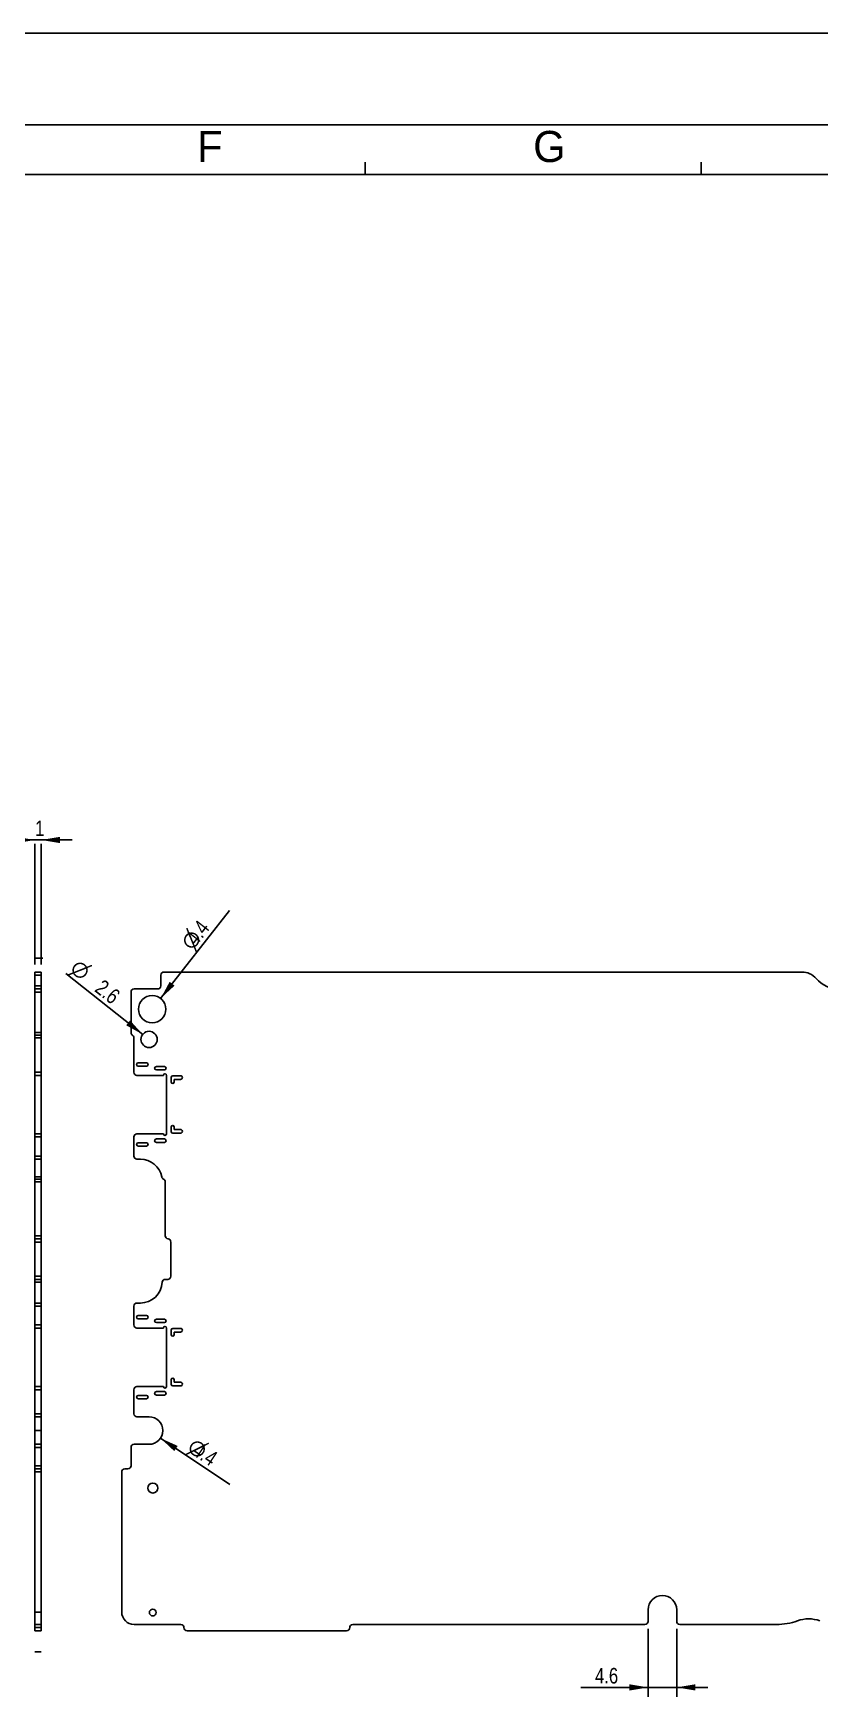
# Model space of a CAD drawing. Header units: millimetres. Extents: x 0 to 594, y 0 to 420.
# Drawn here: x 297.1 to 423.5, y 152.7 to 420 of the extents above; entities that cross this region are included whole.
import ezdxf

# ---------------------------------------------------------------- set-up
doc = ezdxf.new("R2010")
doc.units = ezdxf.units.MM
doc.header["$LTSCALE"] = 32.67
doc.layers.get('0').update_dxf_attribs({"linetype": 'CONTINUOUS'})
doc.styles.get("Standard").update_dxf_attribs({"font": 'txt', "width": 0.8})
doc.styles.add('TEXTSTYLE_2', font='txt')
doc.styles.add('TEXTSTYLE_3', font='symbol_asme.ttf')
doc.dimstyles.new('DIMSTYLE_1', dxfattribs={"dimtxt": 2.5, "dimasz": 3, "dimexe": 1.5, "dimexo": 1.2, "dimtad": 1, "dimdsep": 46, "dimtxsty": 'STANDARD', "dimblk": '_FILLED', "dimblk1": '_FILLED', "dimblk2": '_FILLED', "dimcen": 0.09, "dimazin": 2, "dimtp": 0.01, "dimtm": 0.01, "dimtfac": 1, "dimtofl": 0, "dimtmove": 0, "dimatfit": 3, "dimldrblk": '_FILLED', "dimfxl": 1, "dimtolj": 1, "dimarcsym": 0})
doc.dimstyles.new('DIMSTYLE_3', dxfattribs={"dimtxt": 2.5, "dimasz": 3, "dimexe": 1.5, "dimexo": 1.2, "dimtad": 1, "dimdsep": 46, "dimtxsty": 'STANDARD', "dimblk": '_FILLED', "dimblk1": '_FILLED', "dimblk2": '_FILLED', "dimcen": 0.09, "dimazin": 2, "dimtp": 0.01, "dimtm": 0.01, "dimtfac": 1, "dimtofl": 0, "dimtmove": 0, "dimatfit": 1, "dimldrblk": '_FILLED', "dimfxl": 1, "dimtolj": 1, "dimarcsym": 0})

# ---------------------------------------------------------------- blocks, each defined once
blk = doc.blocks.new('_FILLED')
at = {"color": 0, "linetype": 'BYBLOCK'}
blk.add_solid([(0, 0), (-1, 0.167), (-1, -0.167)], dxfattribs=at)
blk = doc.blocks.new('*D0')
at = {"color": 7, "linetype": 'CONTINUOUS'}
for p, q in [((297.35, 290.39), (292.35, 290.39)), ((292.35, 290.39), (297.85, 290.39)), ((297.35, 270.38), (297.35, 289.76)), ((303.35, 290.39), (297.85, 290.39)), ((298.35, 290.39), (303.35, 290.39)), ((298.35, 270.38), (298.35, 289.76))]:
    blk.add_line(p, q, dxfattribs=at)
at = {"color": 7, "linetype": 'CONTINUOUS', "xscale": 3, "yscale": 3, "zscale": 3}
blk.add_blockref('_FILLED', (297.35, 290.39), dxfattribs=at)
at = {"color": 7, "linetype": 'CONTINUOUS', "xscale": 3, "yscale": 3, "zscale": 3, "rotation": 180}
blk.add_blockref('_FILLED', (298.35, 290.39), dxfattribs=at)
at = {"color": 7, "linetype": 'CONTINUOUS', "insert": (298.11, 293.51), "char_height": 2.5, "width": 2, "attachment_point": 2, "line_spacing_factor": 0.9}
blk.add_mtext('1', dxfattribs=at)
blk = doc.blocks.new('*D2')
at = {"color": 7, "linetype": 'CONTINUOUS'}
blk.add_line((317.54, 264.93), (328.59, 279.07), dxfattribs=at)
at = {"color": 7, "linetype": 'CONTINUOUS', "xscale": 3, "yscale": 3, "zscale": 3, "rotation": 231.9804226449}
blk.add_blockref('_FILLED', (317.54, 264.93), dxfattribs=at)
at = {"color": 7, "linetype": 'CONTINUOUS', "insert": (320.62, 273.94), "char_height": 2.5, "width": 13.4231, "attachment_point": 1, "rotation": 51.9804, "line_spacing_factor": 0.9, "style": 'TEXTSTYLE_3'}
blk.add_mtext('{\\ftxt;\\W0.0001;\\H0.0001;\\~}{\\ftxt;\\W1.1794871795;\\H2.5; }{\\ftxt;\\W0.0001;\\H0.0001;\\~}\\ftxt;{\\W0.8;4.4}', dxfattribs=at)
blk = doc.blocks.new('*D37')
at = {"color": 7, "linetype": 'CONTINUOUS'}
blk.add_line((314.67, 259.15), (302.3, 268.92), dxfattribs=at)
at = {"color": 7, "linetype": 'CONTINUOUS', "xscale": 3, "yscale": 3, "zscale": 3, "rotation": 321.7150275113}
blk.add_blockref('_FILLED', (314.67, 259.15), dxfattribs=at)
at = {"color": 7, "linetype": 'CONTINUOUS', "insert": (311.26, 265.83), "char_height": 2.5, "width": 13.4231, "attachment_point": 3, "rotation": 321.715, "line_spacing_factor": 0.9, "style": 'TEXTSTYLE_3'}
blk.add_mtext('{\\ftxt;\\W0.0001;\\H0.0001;\\~}{\\ftxt;\\W1.1794871795;\\H2.5; }{\\ftxt;\\W0.0001;\\H0.0001;\\~}\\ftxt;{\\W0.8;2.6}', dxfattribs=at)
blk = doc.blocks.new('*D38')
at = {"color": 7, "linetype": 'CONTINUOUS'}
for p, q in [((395.89, 163.65), (395.89, 152.74)), ((400.49, 163.65), (400.49, 152.74)), ((395.89, 154.24), (385.08, 154.24)), ((385.08, 154.24), (398.19, 154.24)), ((405.49, 154.24), (398.19, 154.24)), ((400.49, 154.24), (405.49, 154.24))]:
    blk.add_line(p, q, dxfattribs=at)
at = {"color": 7, "linetype": 'CONTINUOUS', "xscale": 3, "yscale": 3, "zscale": 3}
blk.add_blockref('_FILLED', (395.89, 154.24), dxfattribs=at)
at = {"color": 7, "linetype": 'CONTINUOUS', "xscale": 3, "yscale": 3, "zscale": 3, "rotation": 180}
blk.add_blockref('_FILLED', (400.49, 154.24), dxfattribs=at)
at = {"color": 7, "linetype": 'CONTINUOUS', "insert": (391.08, 157.37), "char_height": 2.5, "width": 6, "attachment_point": 3, "line_spacing_factor": 0.9}
blk.add_mtext('4.6', dxfattribs=at)
blk = doc.blocks.new('*D39')
at = {"color": 7, "linetype": 'CONTINUOUS'}
blk.add_line((317.52, 194.28), (328.64, 186.86), dxfattribs=at)
at = {"color": 7, "linetype": 'CONTINUOUS', "xscale": 3, "yscale": 3, "zscale": 3, "rotation": 146.3029370408}
blk.add_blockref('_FILLED', (317.52, 194.28), dxfattribs=at)
at = {"color": 7, "linetype": 'CONTINUOUS', "insert": (322.93, 194.43), "char_height": 2.5, "width": 13.4231, "attachment_point": 1, "rotation": 326.3029, "line_spacing_factor": 0.9, "style": 'TEXTSTYLE_3'}
blk.add_mtext('{\\ftxt;\\W0.0001;\\H0.0001;\\~}{\\ftxt;\\W1.1794871795;\\H2.5; }{\\ftxt;\\W0.0001;\\H0.0001;\\~}\\ftxt;{\\W0.8;4.4}', dxfattribs=at)

msp = doc.modelspace()

# ---------------------------------------------------------------- linework, layer by layer
at = {"color": 7, "linetype": 'CONTINUOUS'}
for p, q in [((0, 420), (594, 420)), ((20.422, 405.309), (571.422, 405.309)), ((350.422, 397.309), (350.422, 399.309)), ((404.422, 397.309), (404.422, 399.309)), ((26.422, 397.309), (564.922, 397.309)), ((297.346, 163.349), (297.346, 269.179)), ((297.346, 269.179), (298.346, 269.179)), ((298.346, 163.349), (298.346, 269.179)), ((317.588, 266.949), (317.588, 268.679)), ((420.626, 269.179), (318.088, 269.179)), ((297.346, 266.449), (298.346, 266.449)), ((312.788, 265.949), (312.788, 259.447)), ((317.088, 266.449), (313.288, 266.449)), ((313.238, 253.074), (313.238, 258.622)), ((315.253, 254.594), (313.953, 254.594)), ((313.953, 254.044), (315.253, 254.044)), ((318.153, 253.994), (316.853, 253.994)), ((298.346, 252.574), (297.346, 252.574)), ((317.983, 252.574), (313.738, 252.574)), ((316.853, 253.444), (318.153, 253.444)), ((318.483, 243.174), (318.483, 252.574)), ((319.253, 252.289), (319.253, 251.494)), ((320.733, 252.519), (319.483, 252.519)), ((319.703, 251.494), (319.703, 251.919)), ((319.703, 251.919), (320.733, 251.919)), ((319.253, 244.304), (319.253, 243.509)), ((319.483, 243.279), (320.733, 243.279)), ((319.703, 243.879), (319.703, 244.304)), ((320.733, 243.879), (319.703, 243.879)), ((297.346, 243.174), (298.346, 243.174)), ((313.238, 239.599), (313.238, 242.674)), ((317.983, 243.174), (313.738, 243.174)), ((315.253, 241.754), (313.953, 241.754)), ((313.953, 241.204), (315.253, 241.204)), ((318.153, 242.354), (316.853, 242.354)), ((316.853, 241.804), (318.153, 241.804)), ((298.346, 239.099), (297.346, 239.099)), ((314.288, 239.099), (313.738, 239.099)), ((318.288, 226.784), (318.288, 235.449)), ((319.188, 220.299), (319.188, 225.809)), ((297.346, 219.799), (298.346, 219.799)), ((318.688, 219.799), (318.283, 219.799)), ((297.346, 215.999), (298.346, 215.999)), ((313.238, 212.474), (313.238, 215.499)), ((313.738, 215.999), (314.288, 215.999)), ((315.253, 213.994), (313.953, 213.994)), ((298.346, 211.974), (297.346, 211.974)), ((317.983, 211.974), (313.738, 211.974)), ((313.953, 213.444), (315.253, 213.444)), ((318.153, 213.394), (316.853, 213.394)), ((316.853, 212.844), (318.153, 212.844)), ((318.483, 202.574), (318.483, 211.974)), ((319.253, 211.689), (319.253, 210.894)), ((320.733, 211.919), (319.483, 211.919)), ((319.703, 210.894), (319.703, 211.319)), ((319.703, 211.319), (320.733, 211.319)), ((319.253, 203.704), (319.253, 202.909)), ((319.703, 203.279), (319.703, 203.704)), ((320.733, 203.279), (319.703, 203.279)), ((297.346, 202.574), (298.346, 202.574)), ((313.238, 198.199), (313.238, 202.074)), ((317.983, 202.574), (313.738, 202.574)), ((315.253, 201.154), (313.953, 201.154)), ((313.953, 200.604), (315.253, 200.604)), ((318.153, 201.754), (316.853, 201.754)), ((316.853, 201.204), (318.153, 201.204)), ((319.483, 202.679), (320.733, 202.679)), ((298.346, 197.699), (297.346, 197.699)), ((315.688, 197.699), (313.738, 197.699)), ((297.346, 193.299), (298.346, 193.299)), ((312.788, 192.799), (312.788, 189.849)), ((315.688, 193.299), (313.288, 193.299)), ((297.346, 189.349), (298.346, 189.349)), ((311.288, 188.849), (311.288, 166.349)), ((312.288, 189.349), (311.788, 189.349)), ((395.888, 166.699), (395.888, 164.849)), ((400.488, 166.699), (400.488, 164.849)), ((298.346, 164.349), (297.346, 164.349)), ((298.346, 163.349), (297.346, 163.349)), ((320.788, 164.349), (313.288, 164.349)), ((321.788, 163.349), (347.438, 163.349)), ((395.388, 164.349), (348.438, 164.349)), ((416.518, 164.349), (400.988, 164.349))]:
    msp.add_line(p, q, dxfattribs=at)
at = {"color": 40, "linetype": 'CONTINUOUS'}
for p, q in [((298.599, 271.399), (297.346, 271.399)), ((298.346, 195.499), (297.346, 195.499)), ((298.346, 159.949), (297.346, 159.949))]:
    msp.add_line(p, q, dxfattribs=at)
at = {"color": 9, "linetype": 'CONTINUOUS'}
for p, q in [((298.346, 268.679), (297.346, 268.679)), ((297.346, 266.949), (298.346, 266.949)), ((298.346, 265.949), (297.346, 265.949)), ((297.346, 259.447), (298.346, 259.447)), ((298.346, 259.029), (297.346, 259.029)), ((298.346, 258.612), (297.346, 258.612)), ((297.346, 253.074), (298.346, 253.074)), ((298.346, 242.674), (297.346, 242.674)), ((297.346, 239.599), (298.346, 239.599)), ((298.346, 236.259), (297.346, 236.259)), ((298.346, 235.901), (297.346, 235.901)), ((298.346, 235.449), (297.346, 235.449)), ((297.346, 226.794), (298.346, 226.794)), ((297.346, 226.297), (298.346, 226.297)), ((298.346, 225.799), (297.346, 225.799)), ((297.346, 220.299), (298.346, 220.299)), ((298.346, 219.324), (297.346, 219.324)), ((298.346, 215.499), (297.346, 215.499)), ((297.346, 212.474), (298.346, 212.474)), ((298.346, 202.074), (297.346, 202.074)), ((297.346, 198.199), (298.346, 198.199)), ((298.346, 192.799), (297.346, 192.799)), ((297.346, 189.849), (298.346, 189.849)), ((298.346, 188.849), (297.346, 188.849)), ((297.346, 166.349), (298.346, 166.349)), ((298.346, 163.849), (297.346, 163.849))]:
    msp.add_line(p, q, dxfattribs=at)
at = {"color": 7, "linetype": 'CONTINUOUS'}
for centre, radius in [((316.188, 263.199), 2.2), ((315.688, 258.349), 1.3), ((316.288, 186.271), 0.8), ((316.288, 166.271), 0.55)]:
    msp.add_circle(centre, radius, dxfattribs=at)
for centre, radius, start, end in [((318.088, 268.679), 0.5, 90, 180), ((420.626, 266.179), 3, 40.73036, 90), ((426.688, 271.399), 5, 220.73036, 319.26964), ((313.288, 265.949), 0.5, 90, 180), ((317.088, 266.949), 0.5, 270, 360), ((313.288, 259.447), 0.5, 180, 236.63299), ((312.738, 258.612), 0.5, 0, 56.63299), ((313.953, 254.319), 0.275, 90, 270), ((315.253, 254.319), 0.275, 270, 90), ((316.853, 253.719), 0.275, 90, 270), ((318.153, 253.719), 0.275, 270, 90), ((313.738, 253.074), 0.5, 180, 270), ((318.233, 252.574), 0.25, 0, 180), ((319.483, 252.289), 0.23, 90, 180), ((319.478, 251.494), 0.225, 180, 360), ((320.733, 252.219), 0.3, 270, 90), ((319.478, 244.304), 0.225, 0, 180), ((319.483, 243.509), 0.23, 180, 270), ((320.733, 243.579), 0.3, 270, 90), ((313.738, 242.674), 0.5, 90, 180), ((313.953, 241.479), 0.275, 90, 270), ((315.253, 241.479), 0.275, 270, 90), ((316.853, 242.079), 0.275, 90, 270), ((318.233, 243.174), 0.25, 180, 360), ((318.153, 242.079), 0.275, 270, 90), ((313.738, 239.599), 0.5, 180, 270), ((314.288, 235.599), 3.5, 10.85948, 90), ((318.216, 236.353), 0.5, 190.85948, 244.63592), ((317.788, 235.449), 0.5, 0, 64.63592), ((318.788, 226.794), 0.5, 180, 264.26083), ((318.688, 225.799), 0.5, 0, 84.26083), ((314.288, 219.499), 3.5, 270, 357.13402), ((318.283, 219.299), 0.5, 90, 177.13402), ((318.688, 220.299), 0.5, 270, 360), ((313.738, 215.499), 0.5, 90, 180), ((313.953, 213.719), 0.275, 90, 270), ((315.253, 213.719), 0.275, 270, 90), ((313.738, 212.474), 0.5, 180, 270), ((316.853, 213.119), 0.275, 90, 270), ((318.233, 211.974), 0.25, 0, 180), ((318.153, 213.119), 0.275, 270, 90), ((319.483, 211.689), 0.23, 90, 180), ((320.733, 211.619), 0.3, 270, 90), ((319.478, 210.894), 0.225, 180, 360), ((319.478, 203.704), 0.225, 0, 180), ((320.733, 202.979), 0.3, 270, 90), ((313.738, 202.074), 0.5, 90, 180), ((313.953, 200.879), 0.275, 90, 270), ((315.253, 200.879), 0.275, 270, 90), ((316.853, 201.479), 0.275, 90, 270), ((318.233, 202.574), 0.25, 180, 360), ((318.153, 201.479), 0.275, 270, 90), ((319.483, 202.909), 0.23, 180, 270), ((313.738, 198.199), 0.5, 180, 270), ((315.688, 195.499), 2.2, 270, 90), ((313.288, 192.799), 0.5, 90, 180), ((312.288, 189.849), 0.5, 270, 360), ((311.788, 188.849), 0.5, 90, 180), ((398.188, 166.699), 2.3, 0, 180), ((313.288, 166.349), 2, 180, 270), ((320.788, 163.849), 0.5, 0, 90), ((321.788, 163.849), 0.5, 180, 270), ((347.438, 163.849), 0.5, 270, 360), ((348.438, 163.849), 0.5, 90, 180), ((395.388, 164.849), 0.5, 270, 360), ((400.988, 164.849), 0.5, 180, 270), ((416.518, 174.349), 10, 270, 289.74992), ((421.688, 159.949), 5.3, 70.25008, 109.74992)]:
    msp.add_arc(centre, radius, start, end, dxfattribs=at)
for points in [[(322.174, 275.485), (321.289, 274.323), (321.31, 274.469)], [(321.671, 274.812), (321.289, 274.323), (322.174, 275.485)], [(322.174, 275.485), (321.31, 274.469), (321.949, 275.405)], [(321.949, 275.405), (321.31, 274.469), (321.343, 274.629)], [(321.343, 274.629), (321.842, 275.327), (321.949, 275.405)], [(321.842, 275.327), (321.343, 274.629), (321.401, 274.792)], [(321.401, 274.792), (321.735, 275.249), (321.842, 275.327)], [(321.857, 276.265), (321.949, 275.405), (321.633, 276.185)], [(321.75, 274.913), (321.671, 274.812), (322.174, 275.485)], [(321.817, 274.999), (321.75, 274.913), (322.174, 275.485)], [(321.888, 275.06), (321.817, 274.999), (322.174, 275.485)], [(321.949, 275.405), (321.857, 276.265), (322.174, 275.485)], [(321.958, 275.12), (321.888, 275.06), (322.174, 275.485)], [(322.043, 275.17), (321.958, 275.12), (322.174, 275.485)], [(322.043, 275.17), (322.174, 275.485), (322.324, 275.529)], [(322.043, 275.17), (322.324, 275.529), (322.279, 275.264)], [(322.381, 275.276), (322.279, 275.264), (322.467, 275.534)], [(322.324, 275.529), (322.467, 275.534), (322.279, 275.264)], [(322.381, 275.276), (322.467, 275.534), (322.609, 275.538)], [(322.609, 275.538), (322.495, 275.303), (322.381, 275.276)], [(322.495, 275.303), (322.609, 275.538), (322.755, 275.517)], [(322.755, 275.517), (322.601, 275.29), (322.495, 275.303)], [(322.721, 275.266), (322.601, 275.29), (322.755, 275.517)], [(322.721, 275.266), (322.755, 275.517), (322.889, 275.481)], [(322.889, 275.481), (322.826, 275.253), (322.721, 275.266)], [(322.826, 275.253), (322.889, 275.481), (323.038, 275.435)], [(323.038, 275.435), (322.935, 275.214), (322.826, 275.253)], [(322.935, 275.214), (323.038, 275.435), (323.164, 275.359)], [(323.164, 275.359), (323.047, 275.15), (322.935, 275.214)], [(323.133, 275.082), (323.047, 275.15), (323.164, 275.359)], [(323.133, 275.082), (323.164, 275.359), (323.279, 275.269)], [(321.671, 274.812), (321.308, 274.17), (321.289, 274.323)], [(321.671, 274.812), (321.621, 274.689), (321.308, 274.17)], [(321.621, 274.689), (321.582, 274.58), (321.308, 274.17)], [(321.308, 274.17), (321.582, 274.58), (321.547, 274.446)], [(321.547, 274.446), (321.341, 274.005), (321.308, 274.17)], [(321.547, 274.446), (321.537, 274.315), (321.341, 274.005)], [(321.341, 274.005), (321.537, 274.315), (321.553, 274.187)], [(321.553, 274.187), (321.385, 273.854), (321.341, 274.005)], [(321.385, 273.854), (321.553, 274.187), (321.58, 274.073)], [(321.58, 274.073), (321.455, 273.707), (321.385, 273.854)], [(321.642, 275.16), (321.735, 275.249), (321.401, 274.792)], [(321.642, 275.16), (321.401, 274.792), (321.462, 274.93)], [(321.58, 274.073), (321.621, 273.948), (321.455, 273.707)], [(321.455, 273.707), (321.621, 273.948), (321.662, 273.823)], [(321.662, 273.823), (321.537, 273.574), (321.455, 273.707)], [(321.462, 274.93), (321.549, 275.07), (321.642, 275.16)], [(321.537, 273.574), (321.662, 273.823), (321.74, 273.716)], [(321.74, 273.716), (321.644, 273.444), (321.537, 273.574)], [(321.644, 273.444), (321.74, 273.716), (321.83, 273.623)], [(321.83, 273.623), (321.773, 273.343), (321.644, 273.444)], [(321.773, 273.343), (321.83, 273.623), (321.919, 273.53)], [(321.919, 273.53), (321.888, 273.253), (321.773, 273.343)], [(321.919, 273.53), (322.017, 273.477), (321.888, 273.253)], [(321.888, 273.253), (322.017, 273.477), (322.129, 273.412)], [(322.129, 273.412), (322.026, 273.192), (321.888, 273.253)], [(322.026, 273.192), (322.129, 273.412), (322.237, 273.374)], [(322.237, 273.374), (322.163, 273.13), (322.026, 273.192)], [(322.279, 275.264), (322.785, 273.363), (322.043, 275.17)], [(322.163, 273.13), (322.237, 273.374), (322.332, 273.346)], [(322.332, 273.346), (322.297, 273.095), (322.163, 273.13)], [(322.785, 273.363), (322.279, 275.264), (323.009, 273.442)], [(322.332, 273.346), (322.452, 273.322), (322.297, 273.095)], [(322.297, 273.095), (322.452, 273.322), (322.568, 273.323)], [(322.568, 273.323), (322.454, 273.088), (322.297, 273.095)], [(322.454, 273.088), (322.568, 273.323), (322.671, 273.336)], [(322.671, 273.336), (322.585, 273.078), (322.454, 273.088)], [(322.671, 273.336), (322.785, 273.363), (322.585, 273.078)], [(322.739, 273.097), (322.585, 273.078), (322.785, 273.363)], [(323.009, 273.442), (322.739, 273.097), (322.785, 273.363)], [(323.009, 273.442), (322.878, 273.127), (322.739, 273.097)], [(323.742, 274.143), (322.878, 273.127), (323.381, 273.8)], [(322.878, 273.127), (323.742, 274.143), (323.103, 273.206)], [(323.302, 273.699), (323.381, 273.8), (322.878, 273.127)], [(323.246, 273.627), (323.302, 273.699), (322.878, 273.127)], [(323.164, 273.552), (323.246, 273.627), (322.878, 273.127)], [(323.094, 273.491), (323.164, 273.552), (322.878, 273.127)], [(323.009, 273.442), (323.094, 273.491), (322.878, 273.127)], [(323.103, 273.206), (323.181, 272.358), (322.878, 273.127)], [(323.103, 273.206), (323.742, 274.143), (323.71, 273.983)], [(323.71, 273.983), (323.21, 273.285), (323.103, 273.206)], [(323.181, 272.358), (323.103, 273.206), (323.416, 272.452)], [(323.279, 275.269), (323.234, 275.003), (323.133, 275.082)], [(323.21, 273.285), (323.71, 273.983), (323.663, 273.834)], [(323.663, 273.834), (323.318, 273.363), (323.21, 273.285)], [(323.234, 275.003), (323.279, 275.269), (323.409, 275.168)], [(323.409, 275.168), (323.312, 274.896), (323.234, 275.003)], [(323.312, 274.896), (323.409, 275.168), (323.515, 275.038)], [(323.515, 275.038), (323.39, 274.789), (323.312, 274.896)], [(323.411, 273.452), (323.318, 273.363), (323.663, 273.834)], [(323.749, 274.3), (323.381, 273.8), (323.431, 273.923)], [(323.381, 273.8), (323.749, 274.3), (323.742, 274.143)], [(323.39, 274.789), (323.515, 275.038), (323.597, 274.905)], [(323.597, 274.905), (323.442, 274.678), (323.39, 274.789)], [(323.489, 273.553), (323.411, 273.452), (323.663, 273.834)], [(323.431, 273.923), (323.481, 274.046), (323.756, 274.456)], [(323.431, 273.923), (323.756, 274.456), (323.749, 274.3)], [(323.484, 274.553), (323.442, 274.678), (323.597, 274.905)], [(323.756, 274.456), (323.481, 274.046), (323.505, 274.166)], [(323.484, 274.553), (323.597, 274.905), (323.667, 274.758)], [(323.667, 274.758), (323.499, 274.425), (323.484, 274.553)], [(323.489, 273.553), (323.663, 273.834), (323.59, 273.682)], [(323.499, 274.425), (323.667, 274.758), (323.711, 274.607)], [(323.711, 274.607), (323.515, 274.297), (323.499, 274.425)], [(323.505, 274.166), (323.515, 274.297), (323.711, 274.607)], [(323.505, 274.166), (323.711, 274.607), (323.756, 274.456)], [(303.659, 269.756), (303.416, 269.831), (303.478, 269.969)], [(303.698, 269.865), (303.478, 269.969), (303.54, 270.106)], [(303.478, 269.969), (303.698, 269.865), (303.659, 269.756)], [(303.817, 270.073), (303.54, 270.106), (303.63, 270.22)], [(303.817, 270.073), (303.763, 269.976), (303.54, 270.106)], [(303.54, 270.106), (303.763, 269.976), (303.698, 269.865)], [(303.91, 270.162), (303.63, 270.22), (303.732, 270.349)], [(303.63, 270.22), (303.91, 270.162), (303.817, 270.073)], [(305.549, 269.706), (303.646, 269.209), (305.456, 269.942)], [(304.004, 270.251), (303.732, 270.349), (303.863, 270.456)], [(303.732, 270.349), (304.004, 270.251), (303.91, 270.162)], [(304.111, 270.329), (303.863, 270.456), (303.996, 270.536)], [(303.863, 270.456), (304.111, 270.329), (304.004, 270.251)], [(304.362, 270.41), (303.996, 270.536), (304.144, 270.606)], [(304.362, 270.41), (304.237, 270.37), (303.996, 270.536)], [(303.996, 270.536), (304.237, 270.37), (304.111, 270.329)], [(304.475, 270.437), (304.144, 270.606), (304.295, 270.649)], [(304.144, 270.606), (304.475, 270.437), (304.362, 270.41)], [(304.735, 270.441), (304.295, 270.649), (304.46, 270.682)], [(304.735, 270.441), (304.604, 270.452), (304.295, 270.649)], [(304.295, 270.649), (304.604, 270.452), (304.475, 270.437)], [(305.1, 270.315), (304.46, 270.682), (304.613, 270.7)], [(304.978, 270.366), (304.869, 270.405), (304.46, 270.682)], [(305.1, 270.315), (304.978, 270.366), (304.46, 270.682)], [(304.46, 270.682), (304.869, 270.405), (304.735, 270.441)], [(305.771, 269.81), (304.613, 270.7), (304.759, 270.678)], [(305.1, 270.315), (304.613, 270.7), (305.771, 269.81)], [(305.692, 270.034), (304.759, 270.678), (304.919, 270.645)], [(305.771, 269.81), (304.759, 270.678), (305.692, 270.034)], [(305.615, 270.142), (304.919, 270.645), (305.082, 270.586)], [(304.919, 270.645), (305.615, 270.142), (305.692, 270.034)], [(305.448, 270.343), (305.537, 270.25), (305.082, 270.586)], [(305.448, 270.343), (305.082, 270.586), (305.219, 270.524)], [(305.082, 270.586), (305.537, 270.25), (305.615, 270.142)], [(305.201, 270.236), (305.1, 270.315), (305.771, 269.81)], [(305.287, 270.168), (305.201, 270.236), (305.771, 269.81)], [(305.219, 270.524), (305.359, 270.437), (305.448, 270.343)], [(305.347, 270.098), (305.287, 270.168), (305.771, 269.81)], [(305.407, 270.027), (305.347, 270.098), (305.771, 269.81)], [(305.456, 269.942), (305.407, 270.027), (305.771, 269.81)], [(305.456, 269.942), (305.771, 269.81), (305.814, 269.659)], [(305.456, 269.942), (305.814, 269.659), (305.549, 269.706)], [(306.552, 270.123), (305.692, 270.034), (306.474, 270.347)], [(305.692, 270.034), (306.552, 270.123), (305.771, 269.81)], [(303.488, 268.891), (302.639, 268.817), (303.41, 269.116)], [(302.639, 268.817), (303.488, 268.891), (302.732, 268.581)], [(303.619, 269.323), (303.362, 269.409), (303.373, 269.54)], [(303.619, 269.323), (303.646, 269.209), (303.362, 269.409)], [(303.38, 269.255), (303.362, 269.409), (303.646, 269.209)], [(303.607, 269.425), (303.373, 269.54), (303.38, 269.697)], [(303.373, 269.54), (303.607, 269.425), (303.619, 269.323)], [(303.631, 269.662), (303.38, 269.697), (303.416, 269.831)], [(303.631, 269.662), (303.606, 269.542), (303.38, 269.697)], [(303.38, 269.697), (303.606, 269.542), (303.607, 269.425)], [(303.724, 268.984), (303.38, 269.255), (303.646, 269.209)], [(303.724, 268.984), (303.41, 269.116), (303.38, 269.255)], [(303.98, 268.689), (304.08, 268.61), (303.41, 269.116)], [(303.908, 268.746), (303.98, 268.689), (303.41, 269.116)], [(303.833, 268.828), (303.908, 268.746), (303.41, 269.116)], [(303.773, 268.899), (303.833, 268.828), (303.41, 269.116)], [(303.724, 268.984), (303.773, 268.899), (303.41, 269.116)], [(304.421, 268.248), (303.41, 269.116), (304.08, 268.61)], [(303.41, 269.116), (304.421, 268.248), (303.488, 268.891)], [(303.416, 269.831), (303.659, 269.756), (303.631, 269.662)], [(303.488, 268.891), (304.421, 268.248), (304.262, 268.281)], [(304.262, 268.281), (303.566, 268.784), (303.488, 268.891)], [(303.566, 268.784), (304.262, 268.281), (304.113, 268.328)], [(304.113, 268.328), (303.643, 268.676), (303.566, 268.784)], [(303.732, 268.582), (303.643, 268.676), (304.113, 268.328)], [(303.646, 269.209), (305.549, 269.706), (303.724, 268.984)], [(303.833, 268.503), (303.732, 268.582), (304.113, 268.328)], [(303.833, 268.503), (304.113, 268.328), (303.962, 268.401)], [(304.578, 268.24), (304.08, 268.61), (304.203, 268.56)], [(304.08, 268.61), (304.578, 268.24), (304.421, 268.248)], [(304.203, 268.56), (304.326, 268.509), (304.735, 268.233)], [(304.203, 268.56), (304.735, 268.233), (304.578, 268.24)], [(304.735, 268.233), (304.326, 268.509), (304.445, 268.484)], [(304.445, 268.484), (304.577, 268.474), (304.886, 268.276)], [(304.445, 268.484), (304.886, 268.276), (304.735, 268.233)], [(304.886, 268.276), (304.577, 268.474), (304.705, 268.489)], [(305.036, 268.32), (304.705, 268.489), (304.833, 268.504)], [(304.705, 268.489), (305.036, 268.32), (304.886, 268.276)], [(304.833, 268.504), (304.958, 268.545), (305.184, 268.389)], [(304.833, 268.504), (305.184, 268.389), (305.036, 268.32)], [(305.184, 268.389), (304.958, 268.545), (305.069, 268.597)], [(305.318, 268.47), (305.069, 268.597), (305.177, 268.674)], [(305.069, 268.597), (305.318, 268.47), (305.184, 268.389)], [(305.448, 268.576), (305.177, 268.674), (305.284, 268.752)], [(305.177, 268.674), (305.448, 268.576), (305.318, 268.47)], [(305.55, 268.705), (305.284, 268.752), (305.364, 268.852)], [(305.284, 268.752), (305.55, 268.705), (305.448, 268.576)], [(305.364, 268.852), (305.431, 268.938), (305.64, 268.82)], [(305.364, 268.852), (305.64, 268.82), (305.55, 268.705)], [(305.64, 268.82), (305.431, 268.938), (305.496, 269.05)], [(305.716, 268.946), (305.496, 269.05), (305.535, 269.158)], [(305.496, 269.05), (305.716, 268.946), (305.64, 268.82)], [(305.764, 269.094), (305.535, 269.158), (305.549, 269.264)], [(305.535, 269.158), (305.764, 269.094), (305.716, 268.946)], [(305.561, 269.603), (305.549, 269.706), (305.818, 269.516)], [(305.814, 269.659), (305.818, 269.516), (305.549, 269.706)], [(305.549, 269.264), (305.574, 269.384), (305.8, 269.229)], [(305.549, 269.264), (305.8, 269.229), (305.764, 269.094)], [(305.561, 269.603), (305.818, 269.516), (305.822, 269.374)], [(305.822, 269.374), (305.587, 269.489), (305.561, 269.603)], [(305.8, 269.229), (305.574, 269.384), (305.587, 269.489)], [(305.587, 269.489), (305.822, 269.374), (305.8, 269.229)], [(322.463, 192.676), (322.21, 192.691), (322.235, 192.828)], [(322.463, 192.676), (322.447, 192.554), (322.21, 192.691)], [(322.21, 192.691), (322.447, 192.554), (322.458, 192.438)], [(322.458, 192.438), (322.215, 192.534), (322.21, 192.691)], [(322.215, 192.534), (322.458, 192.438), (322.478, 192.337)], [(322.478, 192.337), (322.215, 192.403), (322.215, 192.534)], [(322.483, 192.772), (322.235, 192.828), (322.286, 192.97)], [(322.235, 192.828), (322.483, 192.772), (322.463, 192.676)], [(322.513, 192.883), (322.286, 192.97), (322.336, 193.111)], [(322.286, 192.97), (322.513, 192.883), (322.483, 192.772)], [(322.614, 193.101), (322.336, 193.111), (322.417, 193.233)], [(322.614, 193.101), (322.569, 193), (322.336, 193.111)], [(322.336, 193.111), (322.569, 193), (322.513, 192.883)], [(322.701, 193.197), (322.417, 193.233), (322.508, 193.369)], [(322.417, 193.233), (322.701, 193.197), (322.614, 193.101)], [(322.787, 193.293), (322.508, 193.369), (322.63, 193.486)], [(322.508, 193.369), (322.787, 193.293), (322.701, 193.197)], [(324.371, 192.873), (322.513, 192.225), (324.259, 193.101)], [(322.513, 192.225), (324.371, 192.873), (322.609, 192.008)], [(322.888, 193.379), (322.63, 193.486), (322.756, 193.577)], [(322.63, 193.486), (322.888, 193.379), (322.787, 193.293)], [(323.131, 193.481), (322.756, 193.577), (322.898, 193.658)], [(323.131, 193.481), (323.009, 193.43), (322.756, 193.577)], [(322.756, 193.577), (323.009, 193.43), (322.888, 193.379)], [(323.242, 193.516), (322.898, 193.658), (323.045, 193.713)], [(322.898, 193.658), (323.242, 193.516), (323.131, 193.481)], [(323.5, 193.541), (323.045, 193.713), (323.207, 193.759)], [(323.5, 193.541), (323.369, 193.541), (323.045, 193.713)], [(323.045, 193.713), (323.369, 193.541), (323.242, 193.516)], [(323.875, 193.445), (323.207, 193.759), (323.359, 193.789)], [(323.748, 193.486), (323.637, 193.516), (323.207, 193.759)], [(323.875, 193.445), (323.748, 193.486), (323.207, 193.759)], [(323.207, 193.759), (323.637, 193.516), (323.5, 193.541)], [(324.583, 192.995), (323.359, 193.789), (323.505, 193.779)], [(323.875, 193.445), (323.359, 193.789), (324.583, 192.995)], [(324.487, 193.212), (323.505, 193.779), (323.667, 193.759)], [(324.583, 192.995), (323.505, 193.779), (324.487, 193.212)], [(324.401, 193.313), (323.667, 193.759), (323.834, 193.713)], [(323.667, 193.759), (324.401, 193.313), (324.487, 193.212)], [(324.219, 193.501), (324.315, 193.415), (323.834, 193.713)], [(324.219, 193.501), (323.834, 193.713), (323.976, 193.663)], [(323.834, 193.713), (324.315, 193.415), (324.401, 193.313)], [(323.981, 193.374), (323.875, 193.445), (324.583, 192.995)], [(323.976, 193.663), (324.123, 193.587), (324.219, 193.501)], [(324.072, 193.313), (323.981, 193.374), (324.583, 192.995)], [(324.138, 193.248), (324.072, 193.313), (324.583, 192.995)], [(324.204, 193.182), (324.138, 193.248), (324.583, 192.995)], [(324.259, 193.101), (324.204, 193.182), (324.583, 192.995)], [(324.259, 193.101), (324.583, 192.995), (324.639, 192.848)], [(324.259, 193.101), (324.639, 192.848), (324.371, 192.873)], [(324.391, 192.772), (324.371, 192.873), (324.654, 192.706)], [(324.639, 192.848), (324.654, 192.706), (324.371, 192.873)], [(324.391, 192.772), (324.654, 192.706), (324.669, 192.564)], [(324.669, 192.564), (324.426, 192.661), (324.391, 192.772)], [(324.634, 192.281), (324.401, 192.326), (324.406, 192.433)], [(324.406, 192.433), (324.421, 192.554), (324.659, 192.418)], [(324.406, 192.433), (324.659, 192.418), (324.634, 192.281)], [(324.659, 192.418), (324.421, 192.554), (324.426, 192.661)], [(324.426, 192.661), (324.669, 192.564), (324.659, 192.418)], [(325.337, 193.369), (324.487, 193.212), (325.241, 193.587)], [(324.487, 193.212), (325.337, 193.369), (324.583, 192.995)], [(322.382, 191.897), (321.541, 191.755), (322.285, 192.114)], [(321.541, 191.755), (322.382, 191.897), (321.653, 191.527)], [(322.478, 192.337), (322.513, 192.225), (322.215, 192.403)], [(322.245, 192.251), (322.215, 192.403), (322.513, 192.225)], [(322.609, 192.008), (322.245, 192.251), (322.513, 192.225)], [(322.609, 192.008), (322.285, 192.114), (322.245, 192.251)], [(322.888, 191.735), (322.994, 191.664), (322.285, 192.114)], [(322.812, 191.785), (322.888, 191.735), (322.285, 192.114)], [(322.731, 191.861), (322.812, 191.785), (322.285, 192.114)], [(322.665, 191.927), (322.731, 191.861), (322.285, 192.114)], [(322.609, 192.008), (322.665, 191.927), (322.285, 192.114)], [(323.363, 191.33), (322.285, 192.114), (322.994, 191.664)], [(322.285, 192.114), (323.363, 191.33), (322.382, 191.897)], [(322.382, 191.897), (323.363, 191.33), (323.201, 191.35)], [(323.201, 191.35), (322.468, 191.795), (322.382, 191.897)], [(322.468, 191.795), (323.201, 191.35), (323.05, 191.385)], [(323.05, 191.385), (322.554, 191.694), (322.468, 191.795)], [(322.65, 191.608), (322.554, 191.694), (323.05, 191.385)], [(322.756, 191.537), (322.65, 191.608), (323.05, 191.385)], [(322.756, 191.537), (323.05, 191.385), (322.893, 191.446)], [(323.52, 191.335), (322.994, 191.664), (323.12, 191.623)], [(322.994, 191.664), (323.52, 191.335), (323.363, 191.33)], [(323.12, 191.623), (323.247, 191.583), (323.677, 191.34)], [(323.12, 191.623), (323.677, 191.34), (323.52, 191.335)], [(323.677, 191.34), (323.247, 191.583), (323.368, 191.567)], [(323.368, 191.567), (323.5, 191.567), (323.824, 191.395)], [(323.368, 191.567), (323.824, 191.395), (323.677, 191.34)], [(323.824, 191.395), (323.5, 191.567), (323.627, 191.593)], [(323.971, 191.451), (323.627, 191.593), (323.753, 191.618)], [(323.627, 191.593), (323.971, 191.451), (323.824, 191.395)], [(323.753, 191.618), (323.875, 191.669), (324.112, 191.532)], [(323.753, 191.618), (324.112, 191.532), (323.971, 191.451)], [(324.112, 191.532), (323.875, 191.669), (323.981, 191.729)], [(324.239, 191.623), (323.981, 191.729), (324.082, 191.815)], [(323.981, 191.729), (324.239, 191.623), (324.112, 191.532)], [(324.36, 191.739), (324.082, 191.815), (324.183, 191.901)], [(324.082, 191.815), (324.36, 191.739), (324.239, 191.623)], [(324.452, 191.876), (324.183, 191.901), (324.254, 192.008)], [(324.183, 191.901), (324.452, 191.876), (324.36, 191.739)], [(324.254, 192.008), (324.315, 192.099), (324.533, 191.997)], [(324.254, 192.008), (324.533, 191.997), (324.452, 191.876)], [(324.533, 191.997), (324.315, 192.099), (324.371, 192.215)], [(324.598, 192.129), (324.371, 192.215), (324.401, 192.326)], [(324.371, 192.215), (324.598, 192.129), (324.533, 191.997)], [(324.401, 192.326), (324.634, 192.281), (324.598, 192.129)]]:
    msp.add_solid(points, dxfattribs=at)

# ---------------------------------------------------------------- texts
at = {"color": 7, "linetype": 'CONTINUOUS', "char_height": 5, "width": 5, "attachment_point": 1, "line_spacing_factor": 0.9, "style": 'TEXTSTYLE_2'}
for s, insert in [('F', (323.422, 404.309)), ('G', (377.422, 404.309))]:
    msp.add_mtext(s, dxfattribs=dict(at, insert=insert))

# ---------------------------------------------------------------- dimensions: what is measured, and where the dimension line sits
at = {"color": 7, "linetype": 'CONTINUOUS'}
for base, p1, p2, picture, middle in [((298.346, 290.389), (297.346, 269.179), (298.346, 269.179), '*D0', (298.109, 290.389)), ((400.488, 154.241), (395.888, 164.849), (400.488, 164.849), '*D38', (388.083, 154.241))]:
    dim = msp.add_linear_dim(base=base, p1=p1, p2=p2, dimstyle='DIMSTYLE_1', dxfattribs=at)
    dim.commit()
    dim.dimension.update_dxf_attribs({"geometry": picture, "text_midpoint": middle, "dimtype": 160})
for p1, p2, picture, middle in [((317.543, 264.932), (314.833, 261.466), '*D2', (325.269, 277.859)), ((314.667, 259.155), (316.708, 257.544), '*D37', (308.131, 266.703)), ((317.518, 194.279), (313.857, 196.72), '*D39', (327.184, 190.087))]:
    dim = msp.add_diameter_dim_2p(p1=p1, p2=p2, text='⌀<>', dimstyle='DIMSTYLE_3', override={"dimpost": '<>'}, dxfattribs=at)
    dim.commit()
    dim.dimension.update_dxf_attribs({"geometry": picture, "text_midpoint": middle, "dimtype": 163})

doc.saveas('drawing.dxf')
